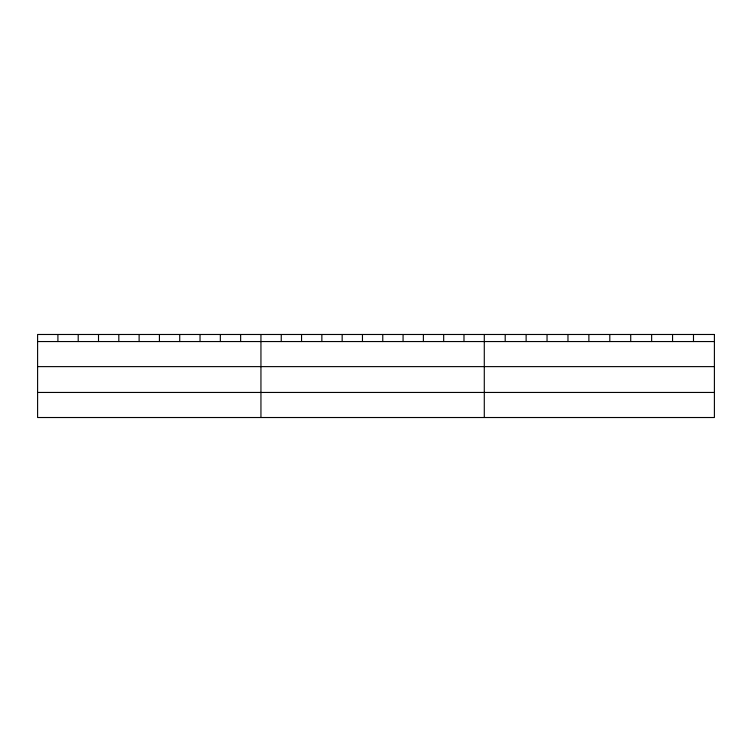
<?xml version="1.0" encoding="UTF-8"?>
<svg xmlns="http://www.w3.org/2000/svg" width="752" height="752" viewBox="0 0 752 752"><rect width="100%" height="100%" fill="white"/><g stroke="black" fill="none" stroke-linecap="round" stroke-linejoin="round"><path stroke-width="1.13" d="M37.6 341.549L714.4 341.549M37.6 366.619L714.4 366.619M37.6 392.45L714.4 392.45M693.485 334.48L693.485 341.549M672.561 334.48L672.561 341.549M651.646 334.48L651.646 341.549M630.721 334.48L630.721 341.549M609.806 334.48L609.806 341.549M588.882 334.48L588.882 341.549M567.967 334.48L567.967 341.549M547.042 334.48L547.042 341.549M526.127 334.48L526.127 341.549M505.203 334.48L505.203 341.549M484.288 334.48L484.288 417.52M463.984 334.48L463.984 341.549M443.68 334.48L443.68 341.549M423.376 334.48L423.376 341.549M403.072 334.48L403.072 341.549M382.768 334.48L382.768 341.549M362.464 334.48L362.464 341.549M342.16 334.48L342.16 341.549M321.856 334.48L321.856 341.549M301.552 334.48L301.552 341.549M281.248 334.48L281.248 341.549M260.944 334.48L260.944 417.52M240.64 334.48L240.64 341.549M220.336 334.48L220.336 341.549M200.032 334.48L200.032 341.549M179.728 334.48L179.728 341.549M159.424 334.48L159.424 341.549M139.12 334.48L139.12 341.549M118.816 334.48L118.816 341.549M98.512 334.48L98.512 341.549M78.208 334.48L78.208 341.549M57.904 334.48L57.904 341.549M714.4 334.48L37.6 334.48L37.6 417.52L714.4 417.52L714.4 334.48"/></g></svg>
